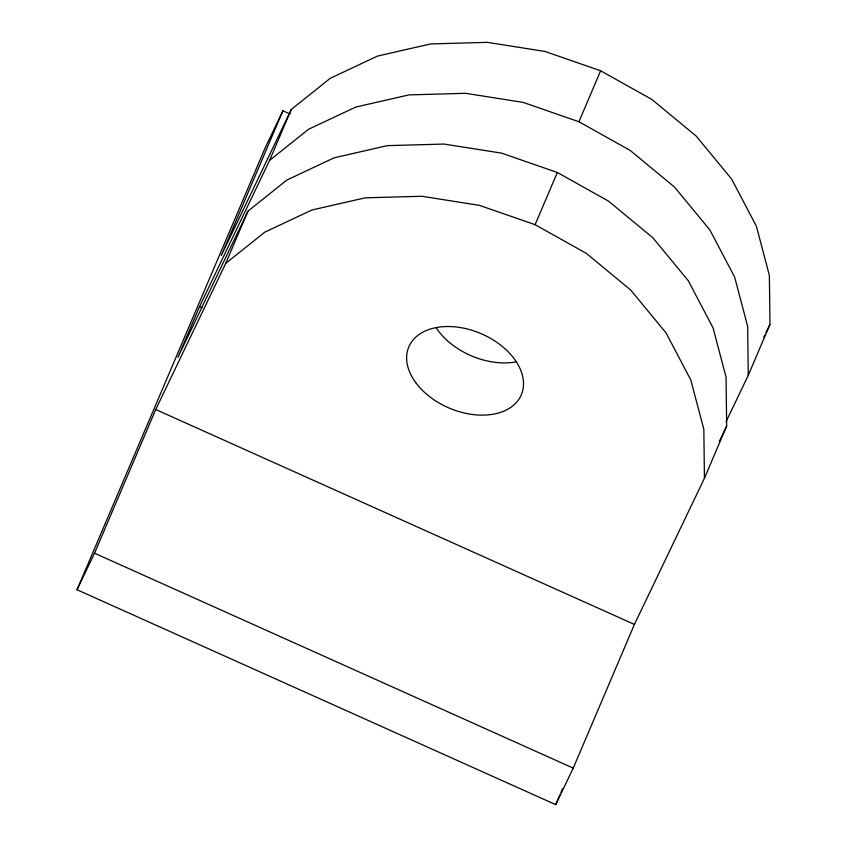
<?xml version="1.0" encoding="UTF-8"?>
<svg xmlns="http://www.w3.org/2000/svg" width="847" height="847" viewBox="0 0 847 847"><rect width="100%" height="100%" fill="white"/><g stroke="black" fill="none" stroke-linecap="round" stroke-linejoin="round"><path stroke-width="1.27" d="M726.07 421.679L748.272 375.337L769.976 324.369L769.372 275.423L756.382 226.202L731.607 179.024L696.213 136.102L651.862 99.448L600.639 70.777L544.939 51.445L487.385 42.35L430.668 43.928L377.466 56.093L330.256 78.284L291.273 109.464L269.568 160.432L199.553 306.572L177.944 357.307L247.959 211.168L286.953 179.998L334.163 157.807L387.365 145.631L444.082 144.064L501.636 153.148L557.337 172.481L608.559 201.152L652.91 237.806L688.304 280.738L713.068 327.916L726.059 377.127L726.662 426.073L704.439 478.28L634.424 624.419L573.228 768.113L555.727 804.65L77.024 589.745L265.418 147.304L282.919 110.777L290.15 114.027M77.024 589.745L94.536 553.207L155.721 409.514L225.736 263.375L247.959 211.168M282.919 110.777L221.258 255.603L291.273 109.464M704.439 478.28L703.836 429.334L690.845 380.112L666.07 332.935L630.676 290.013L586.336 253.359L535.103 224.688L557.337 172.481M748.272 375.337L747.668 326.391L734.677 277.17L709.902 229.992L674.508 187.071L630.157 150.417L578.935 121.746L600.639 70.777M555.727 804.65L559.867 794.931M560.905 792.496L562.461 788.853M763.708 337.434L764.852 335.063M765.984 332.68L769.976 324.369M719.262 441.52L726.662 426.073M269.568 160.432L308.552 129.263L355.761 107.071L408.963 94.896L465.681 93.318L523.234 102.413L578.935 121.746M225.736 263.375L264.73 232.194L311.929 210.003L365.142 197.838L421.848 196.26L479.402 205.355L535.103 224.688M199.553 306.572L201.957 307.662M155.721 409.514L634.424 624.419M94.536 553.207L573.228 768.113M515.876 361.902A61.143 40.487 23.1 0 1 436.12 327.725M416.258 383.289A61.143 40.487 23.1 0 0 517.316 401.404A61.143 40.487 23.1 0 0 461.689 327.789A61.143 40.487 23.1 0 0 416.258 383.289"/></g></svg>
